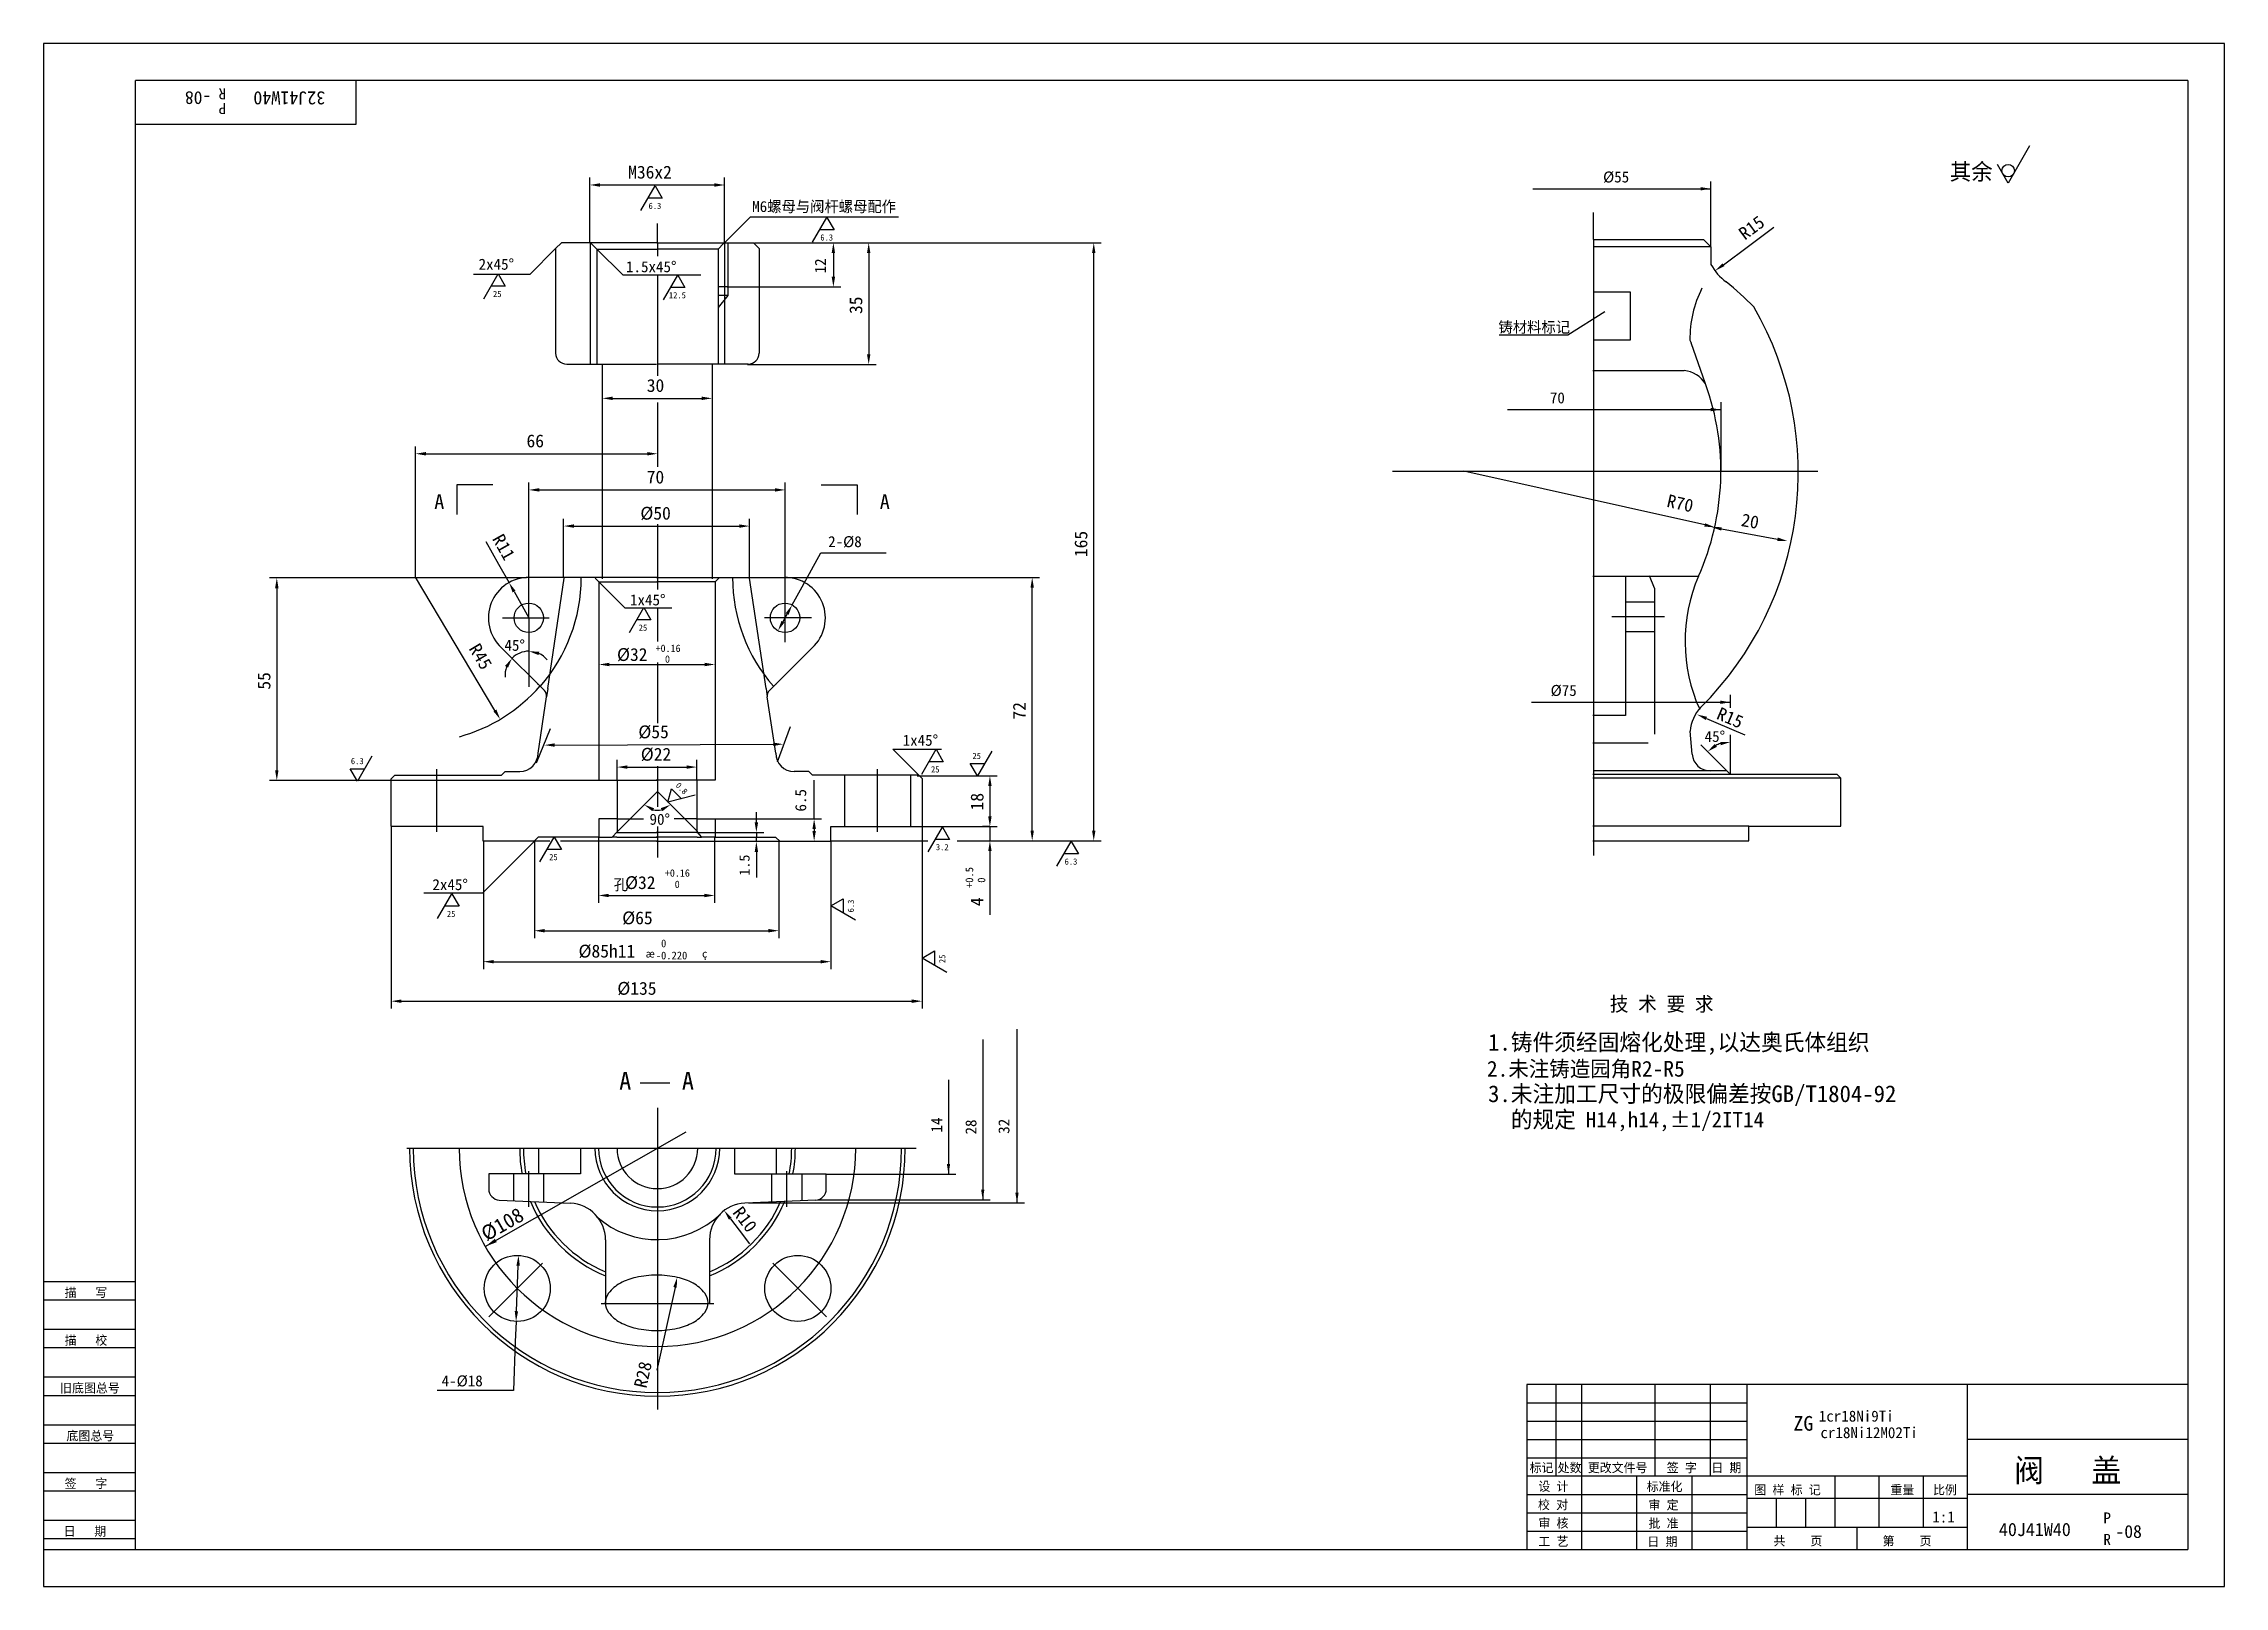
# Model space of a CAD drawing. Header units: metres. Extents: x 0 to 594, y 0 to 420.
import ezdxf

# ---------------------------------------------------------------- set-up
doc = ezdxf.new("R2010")
doc.units = ezdxf.units.M
for name, color, linetype in [('B', 3, 'Continuous'), ('C', 6, 'Continuous'), ('D', 1, 'Continuous'), ('FL', 5, 'Continuous'), ('T', 7, 'Continuous'), ('TL', 4, 'Continuous')]:
    doc.layers.add(name, color=color, linetype=linetype)

# ---------------------------------------------------------------- blocks, each defined once
blk = doc.blocks.new('TUKUN2')
at = {"layer": 'FL'}
for p, q in [((0, 420), (0, 0)), ((594, 420), (0, 420)), ((594, 0), (594, 420)), ((0, 78), (25, 78)), ((0, 70), (25, 70)), ((0, 65), (25, 65)), ((0, 57), (25, 57)), ((412, 30), (412, 55)), ((419, 10), (419, 55)), ((439, 30), (439, 55)), ((454, 30), (454, 55)), ((0, 52), (25, 52)), ((404, 50), (464, 50)), ((0, 44), (25, 44)), ((404, 45), (464, 45)), ((0, 39), (25, 39)), ((404, 40), (464, 40)), ((0, 31), (25, 31)), ((404, 35), (464, 35)), ((449, 10), (449, 30)), ((0, 26), (25, 26)), ((404, 25), (464, 25)), ((0, 18), (25, 18)), ((404, 20), (464, 20)), ((0, 13), (25, 13)), ((404, 15), (464, 15)), ((0, 0), (594, 0))]:
    blk.add_line(p, q, dxfattribs=at)
at = {"layer": 'TL'}
for p, q in [((25, 10), (25, 410)), ((584, 410), (25, 410)), ((85, 410), (85, 398)), ((584, 410), (584, 10)), ((85, 398), (25, 398)), ((0, 83), (25, 83)), ((404, 55), (404, 10)), ((584, 55), (404, 55)), ((464, 10), (464, 55)), ((524, 10), (524, 55)), ((584, 40), (524, 40)), ((524, 30), (404, 30)), ((434, 10), (434, 30)), ((488, 16), (488, 30)), ((500, 16), (500, 30)), ((512, 16), (512, 30)), ((464, 24), (524, 24)), ((472, 16), (472, 24)), ((480, 16), (480, 24)), ((584, 25), (524, 25)), ((524, 16), (464, 16)), ((494, 10), (494, 16)), ((0, 10), (584, 10))]:
    blk.add_line(p, q, dxfattribs=at)
at = {"layer": 'T'}
for s, p in [('描   写', (5.74, 78.76)), ('描   校', (5.74, 65.76)), ('旧底图总号', (4.49, 52.76)), ('底图总号', (6.22, 39.76)), ('标记', (404.75, 31.07)), ('处数', (412.38, 31.07)), ('更改文件号', (420.61, 31.07)), ('签 字', (442.1, 31.07)), ('日 期', (454.23, 31.07)), ('签   字', (5.74, 26.76)), ('校 对', (407.05, 20.99)), ('设 计', (407.14, 25.99)), ('标准化', (436.65, 25.93)), ('审 定', (437.13, 20.93)), ('图 样 标 记', (465.95, 25.04)), ('重量', (503.03, 25.04)), ('比例', (514.64, 25.04)), ('审 核', (407.14, 15.99)), ('批 准', (437.13, 15.93)), ('日   期', (5.45, 13.76)), ('工 艺', (407.14, 10.99)), ('日 期', (436.84, 10.93)), ('共    页', (471.18, 11.13)), ('第    页', (500.9, 11.13))]:
    blk.add_text(s, height=2.5, dxfattribs=at).set_placement(p)

msp = doc.modelspace()

# ---------------------------------------------------------------- linework, layer by layer
at = {"layer": 'B'}
for p, q in [((422.23, 352.45), (432.11, 352.45)), ((432.11, 352.45), (432.11, 339.24)), ((432.11, 339.24), (422.23, 339.24)), ((137.32, 244.44), (141.78, 274.47)), ((196.78, 244.44), (192.31, 274.47)), ((430.88, 268.03), (438.76, 268.03)), ((430.88, 259.96), (438.76, 259.96)), ((137.32, 244.44), (136.97, 242.16)), ((196.78, 244.44), (197.12, 242.16)), ((127.96, 112.4), (127.96, 105.01)), ((136.16, 112.4), (136.16, 104.65)), ((198.28, 112.4), (198.28, 104.65)), ((206.48, 112.4), (206.48, 105.01))]:
    msp.add_line(p, q, dxfattribs=at)
at = {"layer": 'C'}
for p, q in [((167.18, 365.57), (167.18, 371.07)), ((422.15, 366.67), (422.15, 374)), ((167.18, 365.57), (167.18, 362.12)), ((422.15, 366.67), (422.15, 199)), ((167.18, 357.1), (167.18, 329.57)), ((167.18, 322.28), (167.18, 304.8)), ((367.45, 303.58), (483.27, 303.58)), ((167.18, 289.21), (167.18, 271.43)), ((124.98, 263.68), (137.7, 263.68)), ((132.18, 263.68), (132.18, 259.68)), ((167.18, 266.51), (167.18, 257.19)), ((209.12, 263.68), (196.39, 263.68)), ((201.91, 263.68), (201.91, 257.02)), ((427.13, 264), (441.5, 264)), ((167.18, 251.5), (167.18, 235)), ((107.05, 222.5), (107.05, 205.44)), ((167.18, 223.27), (167.18, 212.25)), ((227.04, 222.5), (227.04, 205.44)), ((167.18, 206.85), (167.18, 198.44)), ((167.18, 130.26), (167.18, 48.14)), ((98.95, 119.28), (237.7, 119.28)), ((132.06, 113.06), (132.06, 103.3)), ((202.38, 113.06), (202.38, 103.3)), ((135.85, 87.95), (121.24, 73.34)), ((198.6, 87.95), (213.2, 73.34)), ((151.84, 76.99), (182.55, 76.99))]:
    msp.add_line(p, q, dxfattribs=at)
msp.add_arc((167.2, 119.31), 54, 180.03, 359.97, dxfattribs=at)
at = {"layer": 'D'}
for p, q in [((540.96, 392.19), (535.11, 382.05)), ((535.11, 382.05), (532.18, 387.12)), ((148.76, 365.8), (148.76, 383.52)), ((151.56, 381.52), (182.7, 381.52)), ((162.66, 374.54), (166.56, 381.3)), ((166.56, 381.3), (168.51, 377.92)), ((185.5, 365.8), (185.5, 383.52)), ((405.63, 380.49), (454.15, 380.49)), ((454.15, 364.67), (454.15, 382.49)), ((168.51, 377.92), (164.61, 377.92)), ((185.5, 365.73), (192.57, 372.81)), ((192.57, 372.81), (232.81, 372.81)), ((209.45, 365.93), (213.35, 372.69)), ((215.31, 369.31), (211.4, 369.31)), ((213.35, 372.69), (215.31, 369.31)), ((464.36, 364.9), (471.25, 370.03)), ((139.47, 364.26), (132.4, 357.19)), ((148.87, 365.76), (148.87, 332.75)), ((150.66, 364.09), (157.73, 357.02)), ((185.5, 365.76), (185.5, 332.75)), ((193.67, 365.8), (217.12, 365.8)), ((215.12, 363), (215.12, 356.55)), ((217.12, 365.8), (226.74, 365.8)), ((224.74, 363), (224.74, 335.44)), ((226.74, 365.8), (288.04, 365.8)), ((286.04, 205.76), (286.04, 363)), ((457.53, 359.82), (464.36, 364.9)), ((132.4, 357.19), (117.12, 357.19)), ((119.89, 350.55), (123.79, 357.31)), ((123.79, 357.31), (125.74, 353.93)), ((157.73, 357.02), (179.05, 357.02)), ((168.84, 350.22), (172.75, 356.98)), ((172.75, 356.98), (174.7, 353.6)), ((125.74, 353.93), (121.84, 353.93)), ((174.7, 353.6), (170.79, 353.6)), ((186.2, 353.75), (217.12, 353.75)), ((425.22, 347.02), (415.2, 340.67)), ((415.2, 340.67), (396.5, 340.67)), ((191.7, 332.64), (226.74, 332.64)), ((154.97, 323.43), (179.28, 323.43)), ((456.9, 303.43), (456.9, 322.36)), ((398.72, 320.36), (456.9, 320.36)), ((101.31, 274.71), (101.31, 310.35)), ((104.11, 308.35), (164.44, 308.35)), ((452.44, 288.96), (386.85, 303.58)), ((132.2, 263.78), (132.2, 300.5)), ((135, 298.5), (199.21, 298.5)), ((202.01, 263.78), (202.01, 300.5)), ((141.65, 274.71), (141.65, 290.66)), ((144.45, 288.66), (189.47, 288.66)), ((192.27, 274.71), (192.27, 290.66)), ((457, 287.89), (472.28, 285.08)), ((124.03, 278.16), (120.57, 284.35)), ((206.59, 272.08), (211.7, 281.36)), ((211.7, 281.36), (229.54, 281.36)), ((131.5, 274.55), (61.52, 274.55)), ((122.93, 238.47), (101.31, 274.71)), ((126.77, 273.27), (124.03, 278.16)), ((151.21, 273.48), (158.28, 266.41)), ((202.01, 274.68), (271.27, 274.68)), ((63.52, 271.75), (63.52, 222.18)), ((128.13, 270.83), (132.14, 263.68)), ((203.89, 267.18), (206.59, 272.08)), ((269.27, 205.76), (269.27, 271.88)), ((158.28, 266.41), (171.13, 266.41)), ((159.57, 259.72), (163.47, 266.48)), ((165.43, 263.1), (161.52, 263.1)), ((163.47, 266.48), (165.43, 263.1)), ((202.53, 264.73), (201.37, 262.63)), ((132.18, 259.68), (132.18, 244.91)), ((154.05, 250.97), (180.08, 250.97)), ((405.26, 240.69), (459.5, 240.69)), ((459.5, 239.18), (459.5, 242.69)), ((134.25, 224.21), (138.07, 233.59)), ((199.86, 224.45), (203.44, 234.07)), ((452.91, 236.29), (455.48, 235.2)), ((455.48, 235.2), (463.39, 231.83)), ((459.5, 229.89), (459.5, 231.85)), ((89.38, 225.98), (85.48, 219.22)), ((139.2, 229.04), (198.72, 229.26)), ((238.41, 220.84), (231.34, 227.91)), ((231.34, 227.91), (244.59, 227.91)), ((239.19, 221.13), (243.09, 227.89)), ((243.09, 227.89), (245.04, 224.51)), ((258.28, 227.39), (254.37, 220.63)), ((458.5, 222), (451.43, 229.07)), ((459.5, 221), (459.5, 230.55)), ((85.48, 219.22), (83.53, 222.6)), ((83.53, 222.6), (87.43, 222.6)), ((156.21, 219.52), (156.21, 225.04)), ((159.01, 223.04), (175.12, 223.04)), ((177.92, 219.52), (177.92, 225.04)), ((237.97, 220.65), (259.75, 220.65)), ((245.04, 224.51), (241.14, 224.51)), ((254.37, 220.63), (252.42, 224.01)), ((252.42, 224.01), (256.32, 224.01)), ((151.25, 219.38), (61.52, 219.38)), ((163.28, 212.48), (167.18, 216.39)), ((171.09, 212.48), (167.18, 216.39)), ((171.09, 212.48), (169.36, 214.21)), ((170.07, 213.45), (171.06, 217.14)), ((177.46, 215.43), (170.07, 213.45)), ((171.06, 217.14), (173.77, 214.44)), ((209.88, 208.97), (209.88, 219.52)), ((257.75, 217.85), (257.75, 209.65)), ((156.21, 205.41), (163.28, 212.48)), ((178.16, 205.41), (171.09, 212.48)), ((182.92, 208.97), (211.88, 208.97)), ((194.14, 208.01), (194.14, 210.81)), ((94.66, 206.7), (94.66, 157.31)), ((119.8, 202.92), (119.8, 168.07)), ((133.68, 202.84), (126.61, 195.77)), ((133.68, 202.92), (133.68, 176.5)), ((135.19, 197.25), (139.09, 204.01)), ((139.09, 204.01), (141.04, 200.63)), ((151.14, 204.08), (151.14, 186.09)), ((177.92, 205.21), (196.14, 205.21)), ((182.78, 204.08), (182.78, 186.09)), ((194.14, 205.21), (194.14, 204.05)), ((194.14, 202.77), (194.14, 204.05)), ((200.24, 202.92), (200.24, 176.5)), ((209.88, 206.17), (209.88, 205.67)), ((214.23, 202.96), (240.84, 202.96)), ((214.43, 202.92), (214.43, 168.07)), ((239.26, 206.7), (239.26, 157.31)), ((239.42, 206.85), (259.75, 206.85)), ((240.92, 199.96), (244.83, 206.72)), ((246.78, 203.34), (242.87, 203.34)), ((244.83, 206.72), (246.78, 203.34)), ((248.83, 202.96), (259.75, 202.96)), ((257.75, 206.85), (255.75, 206.85)), ((257.75, 206.85), (257.75, 202.96)), ((259.75, 202.96), (271.27, 202.96)), ((271.27, 202.96), (288.04, 202.96)), ((275.99, 196.03), (279.89, 202.79)), ((279.89, 202.79), (281.84, 199.41)), ((141.04, 200.63), (137.14, 200.63)), ((194.14, 199.97), (194.14, 197.17)), ((194.14, 197.17), (194.14, 192.95)), ((257.75, 200.16), (257.75, 197.36)), ((257.75, 197.36), (257.75, 194.77)), ((281.84, 199.41), (277.94, 199.41)), ((126.61, 195.77), (119.54, 188.7)), ((257.75, 194.77), (257.75, 182.79)), ((119.54, 188.7), (103.52, 188.7)), ((107.33, 181.78), (111.23, 188.54)), ((113.18, 185.16), (109.28, 185.16)), ((111.23, 188.54), (113.18, 185.16)), ((153.94, 188.09), (179.98, 188.09)), ((214.41, 185.27), (217.79, 187.22)), ((221.17, 181.36), (214.41, 185.27)), ((217.79, 187.22), (217.79, 183.32)), ((136.48, 178.5), (197.44, 178.5)), ((239.3, 171.05), (242.68, 173)), ((242.68, 173), (242.68, 169.1)), ((122.6, 170.07), (211.63, 170.07)), ((246.06, 167.15), (239.3, 171.05)), ((97.46, 159.31), (236.46, 159.31)), ((255.8, 148.9), (255.8, 105.22)), ((265.13, 151.7), (265.13, 104.42)), ((246.47, 137.89), (246.47, 112.19)), ((120.31, 92.53), (175.02, 123.77)), ((213.24, 112.19), (248.47, 112.19)), ((192, 104.42), (267.13, 104.42)), ((210.99, 105.22), (257.8, 105.22)), ((187.05, 100.09), (189.41, 96.97)), ((189.41, 96.97), (192.23, 93.24)), ((128.79, 74.93), (129.25, 87.32)), ((171.98, 81.4), (166.99, 58.87)), ((128.68, 72.13), (128.48, 66.53)), ((128.48, 66.53), (127.98, 53.28)), ((127.98, 53.28), (107.23, 53.28))]:
    msp.add_line(p, q, dxfattribs=at)
msp.add_circle((535.11, 385.43), 1.69, dxfattribs=at)
for centre, radius, start, end in [((132.18, 248.09), 6.5, 159.88, 184.77), ((132.18, 248.09), 6.5, 90, 135), ((132.18, 248.09), 6.5, 40.23, 65.12), ((101.31, 274.71), 45, 285.39, 318.95), ((459.5, 221), 8.89, 108.13, 116.87), ((167.18, 216.39), 5.07, 257.05, 282.95)]:
    msp.add_arc(centre, radius, start, end, dxfattribs=at)
for points in [[(151.56, 381.99), (151.56, 381.05), (148.76, 381.52)], [(182.7, 381.99), (182.7, 381.05), (185.5, 381.52)], [(451.35, 380.94), (454.15, 380.49), (451.35, 380.04)], [(214.65, 363), (215.58, 363), (215.12, 365.8)], [(224.27, 363), (225.2, 363), (224.74, 365.8)], [(285.57, 363), (286.5, 363), (286.04, 365.8)], [(214.65, 356.55), (215.58, 356.55), (215.12, 353.75)], [(457.81, 359.44), (457.25, 360.19), (455.28, 358.14)], [(224.27, 335.44), (225.2, 335.44), (224.74, 332.64)], [(154.97, 323.9), (154.97, 322.97), (152.17, 323.43)], [(179.28, 323.9), (179.28, 322.97), (182.08, 323.43)], [(454.1, 320.81), (456.9, 320.36), (454.1, 319.91)], [(104.11, 308.81), (104.11, 307.88), (101.31, 308.35)], [(164.44, 308.81), (164.44, 307.88), (167.24, 308.35)], [(135, 298.97), (135, 298.04), (132.2, 298.5)], [(199.21, 298.97), (199.21, 298.04), (202.01, 298.5)], [(144.45, 289.13), (144.45, 288.19), (141.65, 288.66)], [(189.47, 289.13), (189.47, 288.19), (192.27, 288.66)], [(452.34, 288.51), (452.55, 289.42), (455.18, 288.35)], [(457.08, 288.35), (456.92, 287.44), (454.25, 288.4)], [(472.37, 285.54), (472.2, 284.62), (475.04, 284.57)], [(63.05, 271.75), (63.98, 271.75), (63.52, 274.55)], [(127.73, 270.6), (128.54, 271.06), (126.77, 273.27)], [(268.8, 271.88), (269.73, 271.88), (269.27, 274.68)], [(201.78, 262.4), (200.97, 262.85), (200.02, 260.17)], [(202.94, 264.5), (202.12, 264.95), (203.89, 267.18)], [(125.69, 250.58), (126.48, 250.08), (127.59, 252.69)], [(134.82, 253.53), (135.02, 254.44), (132.18, 254.59)], [(154.05, 251.44), (154.05, 250.51), (151.25, 250.97)], [(180.08, 251.44), (180.08, 250.51), (182.88, 250.97)], [(122.52, 238.23), (123.33, 238.71), (124.36, 236.06)], [(456.7, 241.14), (459.5, 240.69), (456.7, 240.24)], [(452.72, 235.86), (453.09, 236.72), (450.33, 237.39)], [(139.19, 229.51), (139.2, 228.57), (136.4, 229.03)], [(198.72, 229.73), (198.73, 228.8), (201.52, 229.27)], [(455.76, 228.55), (455.21, 229.31), (453.22, 227.28)], [(456.66, 229.91), (456.81, 228.99), (459.5, 229.89)], [(63.05, 222.18), (63.98, 222.18), (63.52, 219.38)], [(159.01, 223.51), (159.01, 222.58), (156.21, 223.04)], [(175.12, 223.51), (175.12, 222.58), (177.92, 223.04)], [(257.28, 217.85), (258.22, 217.85), (257.75, 220.65)], [(165.82, 211.03), (166.27, 211.85), (163.6, 212.8)], [(168.09, 211.85), (168.55, 211.03), (170.77, 212.8)], [(193.68, 208.01), (194.61, 208.01), (194.14, 205.21)], [(209.41, 206.17), (210.35, 206.17), (209.88, 208.97)], [(257.28, 209.65), (258.22, 209.65), (257.75, 206.85)], [(193.68, 199.97), (194.61, 199.97), (194.14, 202.77)], [(209.41, 205.67), (210.35, 205.67), (209.88, 202.87)], [(257.28, 200.16), (258.22, 200.16), (257.75, 202.96)], [(268.8, 205.76), (269.73, 205.76), (269.27, 202.96)], [(285.57, 205.76), (286.5, 205.76), (286.04, 202.96)], [(153.94, 188.55), (153.94, 187.62), (151.14, 188.09)], [(179.98, 188.55), (179.98, 187.62), (182.78, 188.09)], [(136.48, 178.97), (136.48, 178.03), (133.68, 178.5)], [(197.44, 178.97), (197.44, 178.03), (200.24, 178.5)], [(122.6, 170.53), (122.6, 169.6), (119.8, 170.07)], [(211.63, 170.53), (211.63, 169.6), (214.43, 170.07)], [(97.46, 159.78), (97.46, 158.84), (94.66, 159.31)], [(236.46, 159.78), (236.46, 158.84), (239.26, 159.31)], [(246.92, 114.99), (246.47, 112.19), (246.02, 114.99)], [(256.25, 108.02), (255.8, 105.22), (255.35, 108.02)], [(265.58, 107.22), (265.13, 104.42), (264.68, 107.22)], [(186.68, 99.81), (187.42, 100.37), (185.36, 102.32)], [(122.91, 94.62), (120.31, 92.53), (123.42, 93.71)], [(129.72, 87.3), (128.78, 87.33), (129.35, 90.12)], [(172.43, 81.3), (171.52, 81.5), (172.58, 84.14)], [(129.25, 74.91), (128.32, 74.94), (128.68, 72.13)]]:
    msp.add_solid(points, dxfattribs=at)
at = {"layer": 'TL'}
for p, q in [((141.02, 365.73), (139.47, 364.26)), ((139.47, 364.26), (139.47, 335.73)), ((148.97, 365.73), (141.02, 365.73)), ((166.97, 365.73), (148.97, 365.73)), ((149.16, 365.59), (150.66, 364.09)), ((150.66, 364.09), (150.66, 332.66)), ((150.66, 364.09), (167.18, 364.09)), ((183.7, 364.09), (167.18, 364.09)), ((167.4, 365.73), (185.4, 365.73)), ((185.2, 365.59), (183.7, 364.09)), ((183.7, 364.09), (183.7, 332.66)), ((185.4, 365.73), (193.34, 365.73)), ((186.35, 365.76), (186.35, 353.76)), ((193.34, 365.73), (194.9, 364.26)), ((194.9, 364.26), (194.9, 335.73)), ((422.15, 366.67), (452.15, 366.67)), ((454.15, 364.67), (422.15, 364.67)), ((452.15, 366.67), (454.15, 364.67)), ((454.15, 364.67), (454.15, 359.91)), ((186.35, 353.76), (183.74, 353.76)), ((186.35, 351.39), (183.74, 348.19)), ((186.35, 351.39), (183.74, 351.39)), ((186.35, 353.76), (186.35, 351.39)), ((142.47, 332.73), (150.61, 332.73)), ((150.61, 332.73), (166.97, 332.73)), ((183.74, 332.73), (167.4, 332.73)), ((191.9, 332.73), (183.74, 332.73)), ((152.17, 332.57), (152.17, 274.34)), ((182.08, 332.57), (182.08, 274.34)), ((422, 331), (446.83, 331)), ((112.58, 299.9), (112.58, 291.81)), ((122.34, 299.9), (112.58, 299.9)), ((211.83, 299.9), (221.59, 299.9)), ((221.59, 299.9), (221.59, 291.81)), ((146.37, 274.64), (132.18, 274.64)), ((149.81, 274.64), (146.37, 274.64)), ((167.18, 274.64), (149.81, 274.64)), ((150.21, 274.48), (151.21, 273.48)), ((151.21, 273.48), (167.05, 273.48)), ((151.21, 273.48), (151.21, 219.48)), ((166.91, 274.64), (183.37, 274.64)), ((182.89, 273.48), (167.05, 273.48)), ((183.89, 274.48), (182.89, 273.48)), ((182.89, 273.48), (182.89, 219.48)), ((183.37, 274.64), (187.49, 274.64)), ((187.49, 274.64), (201.91, 274.64)), ((422, 275), (450.81, 275)), ((430.88, 275.1), (430.88, 237.09)), ((438.76, 271.74), (437.38, 275.1)), ((438.76, 271.74), (438.76, 232.04)), ((124.73, 255.55), (136.41, 243.87)), ((209.36, 255.55), (197.68, 243.87)), ((134.68, 245.44), (134.68, 245.59)), ((199.41, 245.44), (199.41, 245.59)), ((134.68, 226.84), (136.97, 242.16)), ((199.41, 226.84), (197.12, 242.16)), ((430.88, 237.09), (421.99, 237.09)), ((449.03, 226.6), (448.53, 232.82)), ((421.99, 229.68), (437.05, 229.68)), ((94.68, 219.84), (95.68, 220.84)), ((94.68, 206.84), (94.68, 219.84)), ((95.68, 220.84), (124.68, 220.84)), ((124.68, 220.84), (125.68, 221.84)), ((125.68, 221.84), (129.68, 221.84)), ((208.41, 221.84), (204.41, 221.84)), ((209.41, 220.84), (208.41, 221.84)), ((218.14, 220.84), (209.41, 220.84)), ((218.12, 220.84), (218.12, 206.85)), ((236.08, 220.84), (218.14, 220.84)), ((236.08, 220.84), (236.08, 206.85)), ((238.41, 220.84), (236.08, 220.84)), ((239.41, 219.84), (238.41, 220.84)), ((239.41, 206.84), (239.41, 219.84)), ((459.5, 221), (422, 221)), ((489.5, 220), (422, 220)), ((454.01, 222), (422.07, 222)), ((458.5, 222), (454.01, 222)), ((459.5, 221), (458.5, 222)), ((488.5, 221), (459.5, 221)), ((489.5, 220), (488.5, 221)), ((489.5, 207), (489.5, 220)), ((151.21, 219.48), (156.21, 219.48)), ((156.21, 219.48), (156.21, 208.98)), ((156.21, 219.48), (167.2, 219.48)), ((177.89, 219.48), (166.89, 219.48)), ((177.89, 219.48), (177.89, 208.98)), ((182.89, 219.48), (177.89, 219.48)), ((156.21, 208.98), (151.21, 208.98)), ((151.21, 208.98), (151.21, 203.98)), ((156.21, 208.98), (163.36, 208.98)), ((156.21, 208.98), (156.21, 205.41)), ((177.89, 208.98), (171.71, 208.98)), ((177.89, 208.98), (182.89, 208.98)), ((177.89, 208.98), (177.89, 205.41)), ((182.89, 208.98), (182.89, 203.98)), ((119.68, 206.84), (94.68, 206.84)), ((119.68, 202.84), (119.68, 206.84)), ((129.68, 202.84), (119.68, 202.84)), ((133.37, 202.84), (129.68, 202.84)), ((137.84, 202.84), (133.37, 202.84)), ((134.71, 203.98), (133.5, 202.77)), ((151.21, 203.98), (134.71, 203.98)), ((167.18, 202.84), (140.77, 202.84)), ((151.21, 203.98), (154.86, 203.98)), ((156.21, 205.41), (154.86, 203.98)), ((156.1, 203.98), (154.86, 203.98)), ((156.1, 205.26), (167.2, 205.26)), ((156.1, 203.98), (167.2, 203.98)), ((177.99, 205.26), (166.89, 205.26)), ((177.99, 203.98), (166.89, 203.98)), ((166.91, 202.84), (200.51, 202.84)), ((177.89, 205.41), (179.23, 203.98)), ((177.99, 203.98), (179.23, 203.98)), ((182.89, 203.98), (179.23, 203.98)), ((182.89, 203.98), (199.39, 203.98)), ((199.39, 203.98), (200.6, 202.77)), ((200.51, 202.84), (204.41, 202.84)), ((204.41, 202.84), (214.41, 202.84)), ((214.41, 206.84), (218.14, 206.84)), ((214.41, 202.84), (214.41, 206.84)), ((218.14, 206.84), (236.08, 206.84)), ((236.08, 206.84), (239.41, 206.84)), ((464.5, 207), (422, 207)), ((422, 203), (464.5, 203)), ((464.5, 207), (489.5, 207)), ((464.5, 203), (464.5, 207)), ((162.45, 137.05), (170.56, 137.05)), ((134.8, 119.19), (134.8, 112.43)), ((146.25, 119.31), (146.25, 112.31)), ((188.19, 119.31), (188.19, 112.31)), ((199.49, 119.19), (199.49, 112.43)), ((121.25, 112.31), (121.25, 108.18)), ((146.25, 112.31), (121.25, 112.31)), ((188.19, 112.31), (213.19, 112.31)), ((213.19, 108.18), (213.19, 112.27)), ((124.12, 105.18), (143.49, 104.34)), ((210.32, 105.18), (190.96, 104.34)), ((153.05, 94.34), (153.05, 88.13)), ((181.39, 94.34), (181.39, 88.13)), ((153.05, 88.13), (153.05, 76.99)), ((181.39, 88.13), (181.39, 76.99))]:
    msp.add_line(p, q, dxfattribs=at)
for points in [[(454.15, 359.91, 0.11), (458.31, 355.11, 0.11)], [(451.67, 353.39, 0.12), (448.43, 339.29, 0.12)], [(465.8, 348.32, 0.03), (458.31, 355.11, 0.03)], [(448.43, 339.29, 0.01), (448.74, 338.51, 0.01)], [(452.69, 327.37, 0.23), (446.83, 331, 0.23)], [(450.75, 275, 0.21), (451.08, 238.77, 0.21)], [(451.34, 239.27, 0.18), (448.53, 232.82, 0.18)]]:
    msp.add_lwpolyline(points, format="xyb", dxfattribs=at)
msp.add_lwpolyline([(452.69, 327.37), (448.74, 338.51)], dxfattribs=at)
msp.add_lwpolyline([(166.99, 84.75, 0.05), (161.35, 84.12, 0.07), (157.09, 82.54, 0.11), (153.87, 79.8, 0.17), (152.99, 77.2, 0.17), (153.87, 74.6, 0.11), (157.09, 71.86, 0.07), (161.35, 70.27, 0.05), (166.99, 69.65, 0.05), (172.63, 70.27, 0.07), (176.89, 71.86, 0.11), (180.1, 74.6, 0.17), (180.99, 77.2, 0.17), (180.1, 79.8, 0.11), (176.89, 82.54, 0.07), (172.63, 84.12, 0.05)], format="xyb", close=True, dxfattribs=at)
for centre, radius in [((132.14, 263.68), 4), ((201.95, 263.68), 4), ((129.02, 81.12), 9), ((205.43, 81.12), 9)]:
    msp.add_circle(centre, radius, dxfattribs=at)
for centre, radius, start, end in [((387.95, 303.16), 90, 314.78, 30.12), ((142.47, 335.73), 3, 180, 270), ((191.9, 335.73), 3, 270, 0), ((386.85, 303.58), 70, 335.78, 19.86), ((132.14, 263.68), 11, 89.18, 227.65), ((101.43, 274.66), 45, 318.84, 359.97), ((232.66, 274.66), 45, 180.03, 221.16), ((201.95, 263.68), 11, 312.35, 90.82), ((135, 242.45), 2, 351.49, 45), ((199.1, 242.45), 2, 135, 188.51), ((129.68, 226.84), 5, 270, 0), ((204.41, 226.84), 5, 180, 270), ((454.01, 227), 5, 184.6, 270), ((167.18, 119.28), 67.5, 180, 0), ((167.18, 119.28), 66.5, 180, 0), ((167.18, 119.28), 37.5, 180, 190.72), ((167.18, 119.28), 36.5, 180, 191.02), ((167.18, 119.28), 17, 180, 0), ((167.18, 119.28), 16, 180, 0), ((167.18, 119.28), 11, 180, 0), ((167.26, 119.28), 36.5, 348.98, 0), ((167.26, 119.28), 37.5, 349.28, 0), ((124.25, 108.18), 3, 180, 267.5), ((210.19, 108.18), 3, 272.5, 0), ((167.18, 119.28), 37.5, 202.7, 247.86), ((167.18, 119.28), 36.5, 203.44, 247.22), ((143.05, 94.34), 10, 0, 87.5), ((167.12, 119.29), 24.88, 228.69, 313.79), ((167.26, 119.28), 37.5, 292.14, 337.3), ((167.26, 119.28), 36.5, 292.78, 336.56), ((191.39, 94.34), 10, 92.5, 180)]:
    msp.add_arc(centre, radius, start, end, dxfattribs=at)

# ---------------------------------------------------------------- block references
at = {"layer": 'D'}
msp.add_blockref('TUKUN2', (0, 0), dxfattribs=at)

# ---------------------------------------------------------------- texts
for s, height, rotation, p in [('-08', 3.5, 180, (45.64, 406.97)), ('R', 3, 180, (49.7, 407.83)), ('32J41W40', 3.6, 180, (76.72, 406.97)), ('P', 3, 180, (49.7, 403.8)), ('R15', 3.5, 36.66, (463.39, 366.36)), ('12', 3, 90, (213.07, 357.44)), ('35', 3.5, 90, (222.99, 346.39)), ('R70', 3.5, 347.44, (441.92, 293.94)), ('20', 3.5, 349.56, (462.17, 288.72)), ('R11', 3.5, 299.24, (122.09, 285.2)), ('165', 3.5, 90, (284.29, 280.21)), ('R45', 3.5, 300.81, (115.7, 255.31)), ('55', 3.5, 90, (61.77, 244.13)), ('72', 3.5, 90, (267.52, 235.98)), ('R15', 3.5, 336.96, (455.41, 236.27)), ('%%c55', 3.5, 0.21, (162, 230.88)), ('0.8', 1.67, 315, (172.03, 217.88)), ('6.5', 3, 90, (207.71, 210.94)), ('18', 3.5, 90, (256, 211.25)), ('1.5', 2.8, 90, (192.29, 193.5)), ('+0.5', 2.1, 90, (253.2, 190.12)), (' 0', 2.1, 90, (256.49, 190.12)), ('6.3', 1.7, 90, (220.72, 183.49)), ('4', 3.5, 90, (256, 185.17)), ('25', 1.7, 90, (245.61, 169.68)), ('14', 3, 90, (244.75, 123.56)), ('28', 3, 90, (254.08, 123.02)), ('32', 3, 90, (263.06, 123.21)), ('%%c108', 4, 29.72, (120.62, 93.85)), ('R10', 3.5, 307.1, (187.5, 101.71)), ('R28', 3.5, 77.52, (164.16, 53.77))]:
    msp.add_text(s, height=height, rotation=rotation, dxfattribs=at).set_placement(p)
for s, height, p in [('M36x2', 3.5, (159.22, 383.27)), ('其余', 4.5, (519.19, 382.89)), ('%%c55', 3, (424.77, 382.2)), ('6.3', 1.7, (164.78, 374.99)), ('M6螺母与阀杆螺母配作', 3, (193, 374.16)), ('6.3', 1.7, (211.57, 366.38)), ('2x45%%d', 3, (118.48, 358.45)), ('1.5x45%%d', 3, (158.64, 357.77)), ('25', 1.7, (122.41, 351)), ('12.5', 1.7, (170.32, 350.67)), ('铸材料标记', 3, (396.28, 341.33)), ('30', 3.5, (164.29, 325.18)), ('70', 3, (410.27, 322.07)), ('66', 3.5, (131.53, 310.1)), ('70', 3.5, (164.27, 300.25)), ('A', 4, (106.41, 293.32)), ('A', 4, (227.76, 293.32)), ('%%c50', 3.5, (162.54, 290.41)), ('2-%%c8', 3, (213.69, 282.92)), ('1x45%%d', 3, (159.73, 267.06)), ('25', 1.7, (162.1, 260.17)), ('45%%d', 3, (125.52, 254.7)), ('%%c32', 3.5, (156.18, 251.94)), ('+0.16', 2, (166.69, 254.39)), ('0', 2, (169.25, 251.45)), ('%%c75', 3, (410.48, 242.41)), ('1x45%%d', 3, (233.99, 228.84)), ('45%%d', 3, (452.43, 229.9)), ('%%c22', 3.5, (162.65, 224.79)), ('25', 1.7, (253, 225.24)), ('6.3', 1.7, (83.7, 223.83)), ('25', 1.7, (241.71, 221.58)), ('90%%d', 3, (165.04, 207.33)), ('3.2', 1.7, (243.04, 200.41)), ('25', 1.7, (137.71, 197.7)), ('6.3', 1.7, (278.11, 196.48)), ('2x45%%d', 3, (105.9, 189.55)), ('孔', 3, (155.27, 189.55)), ('%%c32', 3.5, (158.37, 189.84)), ('+0.16', 2, (169.22, 193.21)), ('0', 2, (171.9, 190.13)), ('25', 1.7, (109.85, 182.23)), ('%%c65', 3.5, (157.6, 180.25)), ('%%c85h11', 3.5, (145.7, 171.2)), ('%%230', 2.1, (163.95, 171.2)), ('-0.220', 2.1, (166.75, 170.71)), (' 0', 2.1, (166.75, 174)), ('%%231', 2.1, (179.35, 171.2)), ('%%c135', 3.5, (156.27, 161.06)), ('技 术 要 求', 3.9, (426.61, 156.58)), ('1.铸件须经固熔化处理,以达奥氏体组织', 4.55, (393.44, 145.86)), ('2.未注铸造园角R2-R5', 4.29, (393.12, 138.77)), ('A', 4.8, (156.79, 135.25)), ('A', 4.8, (173.87, 135.25)), ('3.未注加工尺寸的极限偏差按GB/T1804-92', 4.55, (393.44, 131.84)), ('  的规定', 4.55, (393.44, 124.84)), ('H14,h14,%%P1/2IT14', 4.2, (420.04, 124.95)), ('4-%%c18', 3, (108.42, 54.45)), ('1cr18Ni9Ti', 3, (483.53, 44.85)), ('ZG', 4, (476.61, 42.38)), ('cr18Ni12M02Ti', 3, (483.98, 40.35)), ('阀   盖', 6.3, (536.69, 28.42)), ('1:1', 3, (514.43, 17.39)), ('P', 3, (561.05, 17.13)), ('40J41W40', 3.6, (532.58, 13.69)), ('R', 3, (561.05, 11.29)), ('-08', 3.5, (564.37, 13.19))]:
    msp.add_text(s, height=height, dxfattribs=at).set_placement(p)

doc.saveas('drawing.dxf')
